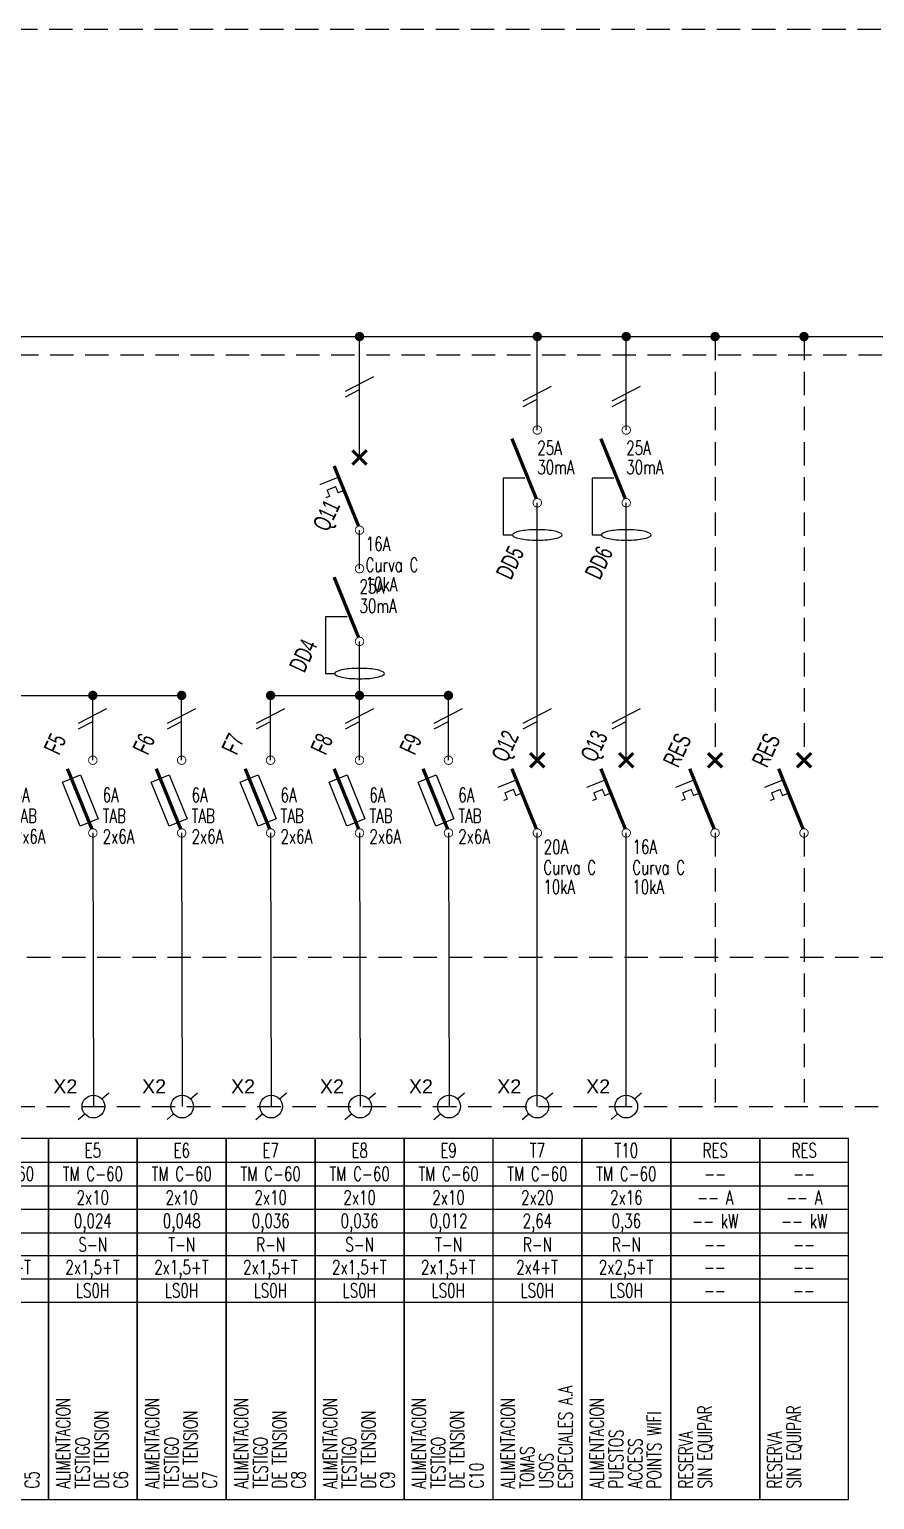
# Model space of a CAD drawing. Header units: millimetres. Extents: x 268.5 to 336.2, y -32.8 to -15.6.
# Drawn here: x 286.2 to 295.22, y -32.78 to -17.1 of the extents above; entities that cross this region are included whole.
import ezdxf
from ezdxf.enums import TextEntityAlignment as Align

# ---------------------------------------------------------------- set-up
doc = ezdxf.new("R2010")
doc.units = ezdxf.units.MM
doc.linetypes.add('HIDDEN', pattern=[0.375, 0.25, -0.125])
doc.linetypes.add('PHANTOM', pattern=[63.5, 31.75, -6.35, 6.35, -6.35, 6.35, -6.35])
for name, color, linetype in [('IE-UN-BARRAS', 14, 'Continuous'), ('IE-UN-COMANDO', 11, 'HIDDEN'), ('IE-UN-CONDUCTOR', 14, 'Continuous'), ('IE-UN-INSTRUMENTOS', 171, 'Continuous'), ('IE-UN-INTERRUPTORES', 74, 'Continuous'), ('IE-UN-PAT', 10, 'Continuous'), ('IE-UN-RECUADRO', 24, 'HIDDEN'), ('IE-UN-TEXTOS', 154, 'Continuous'), ('INSTRUMENTOS', 171, 'Continuous')]:
    doc.layers.add(name, color=color, linetype=linetype)
doc.styles.add('ARIAL', font='arial.ttf')
doc.styles.add('COTAS', font='romans.shx', dxfattribs={"width": 0.7})
doc.styles.get("Standard").update_dxf_attribs({"font": 'arial.ttf'})
doc.styles.add('UN-2016', font='romans.shx', dxfattribs={"width": 0.7, "height": 0.15})

# ---------------------------------------------------------------- blocks, each defined once
blk = doc.blocks.new('SECC-BC-FUS')
at = {"const_width": 0.00933}
for points in [[(-0.045, 0.821, 1), (0.045, 0.821, 1)], [(-0.045, 0.045, 1), (0.045, 0.045, 1)]]:
    blk.add_lwpolyline(points, format="xyb", close=True, dxfattribs=at)
blk.add_lwpolyline([(0.058, 0.197), (-0.134, 0.119), (-0.324, 0.587), (-0.132, 0.665)], close=True)
at = {"const_width": 0.0361}
blk.add_lwpolyline([(-0.01, 0.088), (-0.271, 0.73)], dxfattribs=at)
at = {"style": 'COTAS', "width": 0.75}
for tag, p in [('CAPAC', (0.102, 0.376)), ('TIPO-FUS', (0.102, 0.155)), ('CALIBRE-FUS', (0.102, -0.067)), ('RUPTURA', (0.102, -0.289))]:
    blk.add_attdef(tag, p, '', height=0.15, dxfattribs=at)
blk = doc.blocks.new('TM-DIN')
for points, const_width in [([(-0.076, 0.897), (0.076, 0.745)], 0.0333), ([(-0.076, 0.745), (0.076, 0.897)], 0.0333), ([(-0.01, 0.088), (-0.271, 0.73)], 0.0361), ([(-0.18, 0.464), (-0.229, 0.444), (-0.255, 0.509), (-0.345, 0.472), (-0.319, 0.407), (-0.36, 0.391)], 0.0125)]:
    blk.add_lwpolyline(points, dxfattribs=dict(const_width=const_width))
blk.add_lwpolyline([(-0.23, 0.608, 0.0125, 0.0125, 0), (-0.352, 0.559, 0.0624, 0, 0), (-0.431, 0.527, 0, 0, 0)], format="xyseb")
at = {"const_width": 0.00933}
blk.add_lwpolyline([(-0.045, 0.045, 1), (0.045, 0.045, 1)], format="xyb", close=True, dxfattribs=at)
at = {"style": 'UN-2016', "width": 0.7}
for tag, p in [('CAPAC', (0.068, -0.176)), ('CURVA', (0.065, -0.398)), ('CAPAC', (0.065, -0.605))]:
    blk.add_attdef(tag, p, '', height=0.15, dxfattribs=at)
blk = doc.blocks.new('BORNES')
for points in [[(0.089, 0.082), (0.164, 0.147)], [(-0.162, -0.139), (-0.092, -0.078)]]:
    blk.add_lwpolyline(points)
blk.add_circle((0, 0), 0.121)
at = {"layer": 'IE-UN-INSTRUMENTOS'}
blk.add_attdef('BORNES', (-0.428, 0.14), '', height=0.15, dxfattribs=at)
blk = doc.blocks.new('COND-1P-N')
for p, q in [((-0.302, -0.082), (0.302, 0.232)), ((-0.302, -0.201), (0, -0.043))]:
    blk.add_line(p, q)
blk = doc.blocks.new('INT-DIF')
for p, q in [((-0.363, 0.309), (-0.363, -0.298)), ((-0.132, 0.309), (-0.363, 0.309)), ((-0.363, -0.298), (-0.263, -0.298))]:
    blk.add_line(p, q)
at = {"const_width": 0.00933}
for points in [[(-0.045, 0.821, 1), (0.045, 0.821, 1)], [(-0.045, 0.045, 1), (0.045, 0.045, 1)]]:
    blk.add_lwpolyline(points, format="xyb", close=True, dxfattribs=at)
at = {"const_width": 0.0361}
blk.add_lwpolyline([(-0.01, 0.088), (-0.271, 0.73)], dxfattribs=at)
blk.add_lwpolyline([(0, -0.353, 0.021723), (0.109, -0.349, 0.030103), (0.187, -0.337, 0.065718), (0.255, -0.313, 0.282431), (0.265, -0.298, 0.282431), (0.255, -0.282, 0.065718), (0.187, -0.258, 0.030103), (0.109, -0.247, 0.021723), (0, -0.242, 0.021723), (-0.109, -0.247, 0.030103), (-0.187, -0.258, 0.065718), (-0.255, -0.282, 0.282431), (-0.265, -0.298, 0.282431), (-0.255, -0.313, 0.065718), (-0.187, -0.337, 0.030103), (-0.109, -0.349, 0.021723)], format="xyb", close=True)
at = {"style": 'UN-2016', "width": 0.7}
for tag, p in [('CAPAC', (0.106, 0.448)), ('REG', (0.106, 0.227))]:
    blk.add_attdef(tag, p, '', height=0.15, dxfattribs=at)
blk = doc.blocks.new('PLANILLA-UNI')
blk.add_lwpolyline([(-0.85, -0.422), (-0.85, -7.322), (0.85, -7.322), (0.85, -0.422)], close=True)
for points in [[(-0.85, -0.872), (0.85, -0.872)], [(-0.85, -1.322), (0.85, -1.322)], [(-0.85, -1.772), (0.85, -1.772)], [(-0.85, -2.222), (0.85, -2.222)], [(-0.85, -2.655), (0.837, -2.655)], [(-0.85, -3.101), (0.837, -3.101)], [(-0.85, -3.548), (0.837, -3.548)]]:
    blk.add_lwpolyline(points)
at = {"style": 'ARIAL', "width": 0.7}
for tag, p in [('CIRCUITO', (0, -0.647)), ('PROTECCION', (0, -1.097)), ('CALIBRE', (0, -1.547)), ('POTENCIA', (0, -1.997)), ('FASES', (0, -2.447)), ('CABLE', (-0.006, -2.878)), ('FORMACIÓN', (-0.006, -3.325))]:
    blk.add_attdef(tag, text='', height=0.25, dxfattribs=at).set_placement(p, align=Align.MIDDLE_CENTER)
for tag, p in [('FUNCION', (-0.43, -7.109)), ('DESTINO', (-0.064, -7.109)), ('DESTINO', (0.303, -7.109)), ('DESTINO', (0.669, -7.109))]:
    blk.add_attdef(tag, p, '', height=0.25, rotation=90, dxfattribs=at)

msp = doc.modelspace()

# ---------------------------------------------------------------- linework, layer by layer
at = {"layer": 'IE-UN-BARRAS'}
msp.add_lwpolyline([(269.925, -20.376), (295.675, -20.376)], dxfattribs=at)
at = {"layer": 'IE-UN-BARRAS', "ltscale": 5, "const_width": 0.05}
for points in [[(289.702, -20.376, 1), (289.752, -20.376, 1)], [(291.599, -20.376, 1), (291.649, -20.376, 1)], [(292.548, -20.376, 1), (292.598, -20.376, 1)], [(293.496, -20.376, 1), (293.546, -20.376, 1)], [(294.445, -20.376, 1), (294.495, -20.376, 1)]]:
    msp.add_lwpolyline(points, format="xyb", close=True, dxfattribs=at)
at = {"layer": 'IE-UN-COMANDO'}
msp.add_lwpolyline([(296.928, -27), (272.021, -27), (272.021, -26.018)], dxfattribs=at)
at = {"layer": 'IE-UN-CONDUCTOR'}
for points in [[(289.727, -21.666), (289.727, -20.376)], [(291.624, -21.373), (291.624, -20.376)], [(292.573, -21.373), (292.573, -20.376)], [(291.624, -24.204), (291.624, -22.149)], [(292.573, -24.204), (292.573, -22.149)], [(289.727, -22.852), (289.727, -22.441)], [(289.727, -24.204), (289.727, -23.628)], [(283.085, -24.204), (287.835, -24.204)], [(286.881, -24.895), (286.881, -24.204)], [(287.829, -24.895), (287.829, -24.204)], [(288.778, -24.895), (288.778, -24.204)], [(288.778, -24.204), (290.676, -24.204)], [(289.727, -24.895), (289.727, -24.204)], [(290.676, -24.895), (290.676, -24.204)], [(291.624, -24.895), (291.624, -24.204)], [(292.573, -24.895), (292.573, -24.204)], [(286.881, -25.671), (286.887, -28.59)], [(287.829, -25.671), (287.835, -28.59)], [(288.778, -25.671), (288.784, -28.59)], [(289.727, -25.671), (289.733, -28.59)], [(290.676, -25.671), (290.682, -28.59)], [(291.624, -28.59), (291.624, -25.671)], [(292.573, -28.59), (292.573, -25.671)]]:
    msp.add_lwpolyline(points, dxfattribs=at)
at = {"layer": 'IE-UN-CONDUCTOR', "linetype": 'HIDDEN'}
for points in [[(293.521, -20.376), (293.521, -24.895)], [(294.47, -20.376), (294.47, -24.895)], [(293.521, -25.671), (293.521, -28.591)], [(294.47, -25.671), (294.47, -28.591)]]:
    msp.add_lwpolyline(points, dxfattribs=at)
at = {"layer": 'IE-UN-CONDUCTOR', "ltscale": 5, "const_width": 0.05}
for points in [[(286.856, -24.204, 1), (286.906, -24.204, 1)], [(287.804, -24.204, 1), (287.854, -24.204, 1)], [(288.753, -24.204, 1), (288.803, -24.204, 1)], [(289.702, -24.204, 1), (289.752, -24.204, 1)], [(290.651, -24.204, 1), (290.701, -24.204, 1)]]:
    msp.add_lwpolyline(points, format="xyb", close=True, dxfattribs=at)
at = {"layer": 'IE-UN-PAT', "linetype": 'HIDDEN'}
msp.add_lwpolyline([(269.925, -20.57), (336.165, -20.57)], dxfattribs=at)
at = {"layer": 'IE-UN-RECUADRO'}
msp.add_lwpolyline([(269.136, -28.59), (336.165, -28.59), (336.165, -17.099), (269.136, -17.099), (269.136, -28.59)], dxfattribs=at)

# ---------------------------------------------------------------- block references
at = {"layer": 'IE-UN-INSTRUMENTOS'}
for p in [(286.887, -28.59), (287.835, -28.59), (288.784, -28.59), (289.733, -28.59), (290.682, -28.59), (291.624, -28.59), (292.573, -28.59)]:
    msp.add_blockref('BORNES', p, dxfattribs=at).add_auto_attribs({'BORNES': 'X2'})
at = {"layer": 'IE-UN-INTERRUPTORES', "xscale": 0.5000000000000001, "yscale": 0.5000000000000001, "zscale": 0.5000000000000001}
for p in [(289.727, -20.919), (291.624, -21.021), (292.573, -21.021), (286.881, -24.459), (287.829, -24.459), (288.778, -24.459), (289.727, -24.459), (290.676, -24.459), (291.624, -24.459), (292.573, -24.459)]:
    msp.add_blockref('COND-1P-N', p, dxfattribs=at)
at = {"layer": 'IE-UN-INTERRUPTORES'}
ref = msp.add_blockref('INT-DIF', (291.624, -22.194), dxfattribs=at)
ref.add_attrib('REG', '30mA', (291.624, -21.845), dxfattribs={"color": 154, "height": 0.15, "style": 'UN-2016', "width": 0.7})
ref.add_attrib('CAPAC', '25A', (291.624, -21.639), dxfattribs={"color": 154, "height": 0.15, "style": 'UN-2016', "width": 0.7})
ref = msp.add_blockref('INT-DIF', (292.573, -22.194), dxfattribs=at)
ref.add_attrib('REG', '30mA', (292.573, -21.845), dxfattribs={"color": 154, "height": 0.15, "style": 'UN-2016', "width": 0.7})
ref.add_attrib('CAPAC', '25A', (292.573, -21.639), dxfattribs={"color": 154, "height": 0.15, "style": 'UN-2016', "width": 0.7})
ref = msp.add_blockref('TM-DIN', (289.727, -22.486), dxfattribs=at)
ref.add_attrib('CURVA', 'Curva C', (289.792, -22.885), dxfattribs={"layer": 'IE-UN-TEXTOS', "height": 0.15, "style": 'UN-2016', "width": 0.7})
ref.add_attrib('CAPAC', '16A', (289.794, -22.663), dxfattribs={"layer": 'IE-UN-TEXTOS', "height": 0.15, "style": 'UN-2016', "width": 0.7})
ref.add_attrib('CAPAC', '10kA', (289.792, -23.092), dxfattribs={"layer": 'IE-UN-TEXTOS', "height": 0.15, "style": 'UN-2016', "width": 0.7})
ref = msp.add_blockref('INT-DIF', (289.727, -23.673), dxfattribs=at)
ref.add_attrib('REG', '30mA', (289.727, -23.324), dxfattribs={"color": 154, "height": 0.15, "style": 'UN-2016', "width": 0.7})
ref.add_attrib('CAPAC', '25A', (289.727, -23.118), dxfattribs={"color": 154, "height": 0.15, "style": 'UN-2016', "width": 0.7})
ref = msp.add_blockref('SECC-BC-FUS', (285.932, -25.716), dxfattribs=at)
ref.add_attrib('CALIBRE-FUS', '2x6A', (286.037, -25.784), dxfattribs={"color": 154, "height": 0.15, "style": 'UN-2016', "width": 0.7})
ref.add_attrib('TIPO-FUS', 'TAB', (286.037, -25.562), dxfattribs={"color": 154, "height": 0.15, "style": 'UN-2016', "width": 0.7})
ref.add_attrib('CAPAC', '6A', (286.037, -25.341), dxfattribs={"color": 154, "height": 0.15, "style": 'UN-2016', "width": 0.7})
ref = msp.add_blockref('SECC-BC-FUS', (286.881, -25.716), dxfattribs=at)
ref.add_attrib('CALIBRE-FUS', '2x6A', (286.986, -25.784), dxfattribs={"color": 154, "height": 0.15, "style": 'UN-2016', "width": 0.7})
ref.add_attrib('TIPO-FUS', 'TAB', (286.986, -25.562), dxfattribs={"color": 154, "height": 0.15, "style": 'UN-2016', "width": 0.7})
ref.add_attrib('CAPAC', '6A', (286.986, -25.341), dxfattribs={"color": 154, "height": 0.15, "style": 'UN-2016', "width": 0.7})
ref = msp.add_blockref('SECC-BC-FUS', (287.829, -25.716), dxfattribs=at)
ref.add_attrib('CALIBRE-FUS', '2x6A', (287.935, -25.784), dxfattribs={"color": 154, "height": 0.15, "style": 'UN-2016', "width": 0.7})
ref.add_attrib('TIPO-FUS', 'TAB', (287.935, -25.562), dxfattribs={"color": 154, "height": 0.15, "style": 'UN-2016', "width": 0.7})
ref.add_attrib('CAPAC', '6A', (287.935, -25.341), dxfattribs={"color": 154, "height": 0.15, "style": 'UN-2016', "width": 0.7})
ref = msp.add_blockref('SECC-BC-FUS', (288.778, -25.716), dxfattribs=at)
ref.add_attrib('CALIBRE-FUS', '2x6A', (288.884, -25.784), dxfattribs={"color": 154, "height": 0.15, "style": 'UN-2016', "width": 0.7})
ref.add_attrib('TIPO-FUS', 'TAB', (288.884, -25.562), dxfattribs={"color": 154, "height": 0.15, "style": 'UN-2016', "width": 0.7})
ref.add_attrib('CAPAC', '6A', (288.884, -25.341), dxfattribs={"color": 154, "height": 0.15, "style": 'UN-2016', "width": 0.7})
ref = msp.add_blockref('SECC-BC-FUS', (289.727, -25.716), dxfattribs=at)
ref.add_attrib('CALIBRE-FUS', '2x6A', (289.832, -25.784), dxfattribs={"color": 154, "height": 0.15, "style": 'UN-2016', "width": 0.7})
ref.add_attrib('TIPO-FUS', 'TAB', (289.832, -25.562), dxfattribs={"color": 154, "height": 0.15, "style": 'UN-2016', "width": 0.7})
ref.add_attrib('CAPAC', '6A', (289.832, -25.341), dxfattribs={"color": 154, "height": 0.15, "style": 'UN-2016', "width": 0.7})
ref = msp.add_blockref('SECC-BC-FUS', (290.676, -25.716), dxfattribs=at)
ref.add_attrib('CALIBRE-FUS', '2x6A', (290.781, -25.784), dxfattribs={"color": 154, "height": 0.15, "style": 'UN-2016', "width": 0.7})
ref.add_attrib('TIPO-FUS', 'TAB', (290.781, -25.562), dxfattribs={"color": 154, "height": 0.15, "style": 'UN-2016', "width": 0.7})
ref.add_attrib('CAPAC', '6A', (290.781, -25.341), dxfattribs={"color": 154, "height": 0.15, "style": 'UN-2016', "width": 0.7})
ref = msp.add_blockref('TM-DIN', (291.624, -25.716), dxfattribs=at)
ref.add_attrib('CURVA', 'Curva C', (291.689, -26.114), dxfattribs={"layer": 'IE-UN-TEXTOS', "height": 0.15, "style": 'UN-2016', "width": 0.7})
ref.add_attrib('CAPAC', '20A', (291.692, -25.893), dxfattribs={"layer": 'IE-UN-TEXTOS', "height": 0.15, "style": 'UN-2016', "width": 0.7})
ref.add_attrib('CAPAC', '10kA', (291.689, -26.321), dxfattribs={"layer": 'IE-UN-TEXTOS', "height": 0.15, "style": 'UN-2016', "width": 0.7})
ref = msp.add_blockref('TM-DIN', (292.573, -25.716), dxfattribs=at)
ref.add_attrib('CURVA', 'Curva C', (292.638, -26.114), dxfattribs={"layer": 'IE-UN-TEXTOS', "height": 0.15, "style": 'UN-2016', "width": 0.7})
ref.add_attrib('CAPAC', '16A', (292.64, -25.893), dxfattribs={"layer": 'IE-UN-TEXTOS', "height": 0.15, "style": 'UN-2016', "width": 0.7})
ref.add_attrib('CAPAC', '10kA', (292.638, -26.321), dxfattribs={"layer": 'IE-UN-TEXTOS', "height": 0.15, "style": 'UN-2016', "width": 0.7})
for p in [(293.521, -25.716), (294.47, -25.716)]:
    msp.add_blockref('TM-DIN', p, dxfattribs=at)
at = {"layer": 'IE-UN-TEXTOS'}
ref = msp.add_blockref('PLANILLA-UNI', (285.933, -28.696), dxfattribs=dict(at, xscale=0.5581000000000002, yscale=0.5581000000000002, zscale=0.5581000000000002))
ref.add_attrib('CIRCUITO', 'E4', dxfattribs={"height": 0.15, "style": 'COTAS', "width": 0.7}).set_placement((285.933, -29.057), align=Align.MIDDLE_CENTER)
ref.add_attrib('PROTECCION', 'TM C-60', dxfattribs={"height": 0.15, "style": 'COTAS', "width": 0.7}).set_placement((285.933, -29.308), align=Align.MIDDLE_CENTER)
ref.add_attrib('CALIBRE', '2x10', dxfattribs={"height": 0.15, "style": 'COTAS', "width": 0.7}).set_placement((285.933, -29.559), align=Align.MIDDLE_CENTER)
ref.add_attrib('POTENCIA', '0,06', dxfattribs={"height": 0.15, "style": 'COTAS', "width": 0.7}).set_placement((285.933, -29.81), align=Align.MIDDLE_CENTER)
ref.add_attrib('FASES', 'R-N', dxfattribs={"height": 0.15, "style": 'COTAS', "width": 0.7}).set_placement((285.933, -30.062), align=Align.MIDDLE_CENTER)
ref.add_attrib('CABLE', '2x1,5+T', dxfattribs={"height": 0.15, "style": 'COTAS', "width": 0.7}).set_placement((285.93, -30.302), align=Align.MIDDLE_CENTER)
ref.add_attrib('FORMACIÓN', 'LS0H', dxfattribs={"height": 0.15, "style": 'COTAS', "width": 0.7}).set_placement((285.93, -30.552), align=Align.MIDDLE_CENTER)
ref.add_attrib('FUNCION', 'ALIMENTACION', (285.693, -32.664), dxfattribs={"height": 0.15, "rotation": 90, "style": 'COTAS', "width": 0.7})
ref.add_attrib('DESTINO', 'TESTIGO', (285.898, -32.664), dxfattribs={"height": 0.15, "rotation": 90, "style": 'COTAS', "width": 0.7})
ref.add_attrib('DESTINO', 'DE TENSION', (286.102, -32.664), dxfattribs={"height": 0.15, "rotation": 90, "style": 'COTAS', "width": 0.7})
ref.add_attrib('DESTINO', 'C5', (286.307, -32.664), dxfattribs={"height": 0.15, "rotation": 90, "style": 'COTAS', "width": 0.7})
ref = msp.add_blockref('PLANILLA-UNI', (286.881, -28.696), dxfattribs=dict(at, xscale=0.5581000000000002, yscale=0.5581000000000002, zscale=0.5581000000000002))
ref.add_attrib('CIRCUITO', 'E5', dxfattribs={"height": 0.15, "style": 'COTAS', "width": 0.7}).set_placement((286.881, -29.057), align=Align.MIDDLE_CENTER)
ref.add_attrib('PROTECCION', 'TM C-60', dxfattribs={"height": 0.15, "style": 'COTAS', "width": 0.7}).set_placement((286.881, -29.308), align=Align.MIDDLE_CENTER)
ref.add_attrib('CALIBRE', '2x10', dxfattribs={"height": 0.15, "style": 'COTAS', "width": 0.7}).set_placement((286.881, -29.559), align=Align.MIDDLE_CENTER)
ref.add_attrib('POTENCIA', '0,024', dxfattribs={"height": 0.15, "style": 'COTAS', "width": 0.7}).set_placement((286.881, -29.81), align=Align.MIDDLE_CENTER)
ref.add_attrib('FASES', 'S-N', dxfattribs={"height": 0.15, "style": 'COTAS', "width": 0.7}).set_placement((286.881, -30.062), align=Align.MIDDLE_CENTER)
ref.add_attrib('CABLE', '2x1,5+T', dxfattribs={"height": 0.15, "style": 'COTAS', "width": 0.7}).set_placement((286.878, -30.302), align=Align.MIDDLE_CENTER)
ref.add_attrib('FORMACIÓN', 'LS0H', dxfattribs={"height": 0.15, "style": 'COTAS', "width": 0.7}).set_placement((286.878, -30.552), align=Align.MIDDLE_CENTER)
ref.add_attrib('FUNCION', 'ALIMENTACION', (286.641, -32.664), dxfattribs={"height": 0.15, "rotation": 90, "style": 'COTAS', "width": 0.7})
ref.add_attrib('DESTINO', 'TESTIGO', (286.846, -32.664), dxfattribs={"height": 0.15, "rotation": 90, "style": 'COTAS', "width": 0.7})
ref.add_attrib('DESTINO', 'DE TENSION', (287.05, -32.664), dxfattribs={"height": 0.15, "rotation": 90, "style": 'COTAS', "width": 0.7})
ref.add_attrib('DESTINO', 'C6', (287.255, -32.664), dxfattribs={"height": 0.15, "rotation": 90, "style": 'COTAS', "width": 0.7})
ref = msp.add_blockref('PLANILLA-UNI', (287.83, -28.696), dxfattribs=dict(at, xscale=0.5581000000000002, yscale=0.5581000000000002, zscale=0.5581000000000002))
ref.add_attrib('CIRCUITO', 'E6', dxfattribs={"height": 0.15, "style": 'COTAS', "width": 0.7}).set_placement((287.83, -29.057), align=Align.MIDDLE_CENTER)
ref.add_attrib('PROTECCION', 'TM C-60', dxfattribs={"height": 0.15, "style": 'COTAS', "width": 0.7}).set_placement((287.83, -29.308), align=Align.MIDDLE_CENTER)
ref.add_attrib('CALIBRE', '2x10', dxfattribs={"height": 0.15, "style": 'COTAS', "width": 0.7}).set_placement((287.83, -29.559), align=Align.MIDDLE_CENTER)
ref.add_attrib('POTENCIA', '0,048', dxfattribs={"height": 0.15, "style": 'COTAS', "width": 0.7}).set_placement((287.83, -29.81), align=Align.MIDDLE_CENTER)
ref.add_attrib('FASES', 'T-N', dxfattribs={"height": 0.15, "style": 'COTAS', "width": 0.7}).set_placement((287.83, -30.062), align=Align.MIDDLE_CENTER)
ref.add_attrib('CABLE', '2x1,5+T', dxfattribs={"height": 0.15, "style": 'COTAS', "width": 0.7}).set_placement((287.827, -30.302), align=Align.MIDDLE_CENTER)
ref.add_attrib('FORMACIÓN', 'LS0H', dxfattribs={"height": 0.15, "style": 'COTAS', "width": 0.7}).set_placement((287.827, -30.552), align=Align.MIDDLE_CENTER)
ref.add_attrib('FUNCION', 'ALIMENTACION', (287.59, -32.664), dxfattribs={"height": 0.15, "rotation": 90, "style": 'COTAS', "width": 0.7})
ref.add_attrib('DESTINO', 'TESTIGO', (287.795, -32.664), dxfattribs={"height": 0.15, "rotation": 90, "style": 'COTAS', "width": 0.7})
ref.add_attrib('DESTINO', 'DE TENSION', (287.999, -32.664), dxfattribs={"height": 0.15, "rotation": 90, "style": 'COTAS', "width": 0.7})
ref.add_attrib('DESTINO', 'C7', (288.204, -32.664), dxfattribs={"height": 0.15, "rotation": 90, "style": 'COTAS', "width": 0.7})
ref = msp.add_blockref('PLANILLA-UNI', (288.779, -28.696), dxfattribs=dict(at, xscale=0.5581000000000002, yscale=0.5581000000000002, zscale=0.5581000000000002))
ref.add_attrib('CIRCUITO', 'E7', dxfattribs={"height": 0.15, "style": 'COTAS', "width": 0.7}).set_placement((288.779, -29.057), align=Align.MIDDLE_CENTER)
ref.add_attrib('PROTECCION', 'TM C-60', dxfattribs={"height": 0.15, "style": 'COTAS', "width": 0.7}).set_placement((288.779, -29.308), align=Align.MIDDLE_CENTER)
ref.add_attrib('CALIBRE', '2x10', dxfattribs={"height": 0.15, "style": 'COTAS', "width": 0.7}).set_placement((288.779, -29.559), align=Align.MIDDLE_CENTER)
ref.add_attrib('POTENCIA', '0,036', dxfattribs={"height": 0.15, "style": 'COTAS', "width": 0.7}).set_placement((288.779, -29.81), align=Align.MIDDLE_CENTER)
ref.add_attrib('FASES', 'R-N', dxfattribs={"height": 0.15, "style": 'COTAS', "width": 0.7}).set_placement((288.779, -30.062), align=Align.MIDDLE_CENTER)
ref.add_attrib('CABLE', '2x1,5+T', dxfattribs={"height": 0.15, "style": 'COTAS', "width": 0.7}).set_placement((288.775, -30.302), align=Align.MIDDLE_CENTER)
ref.add_attrib('FORMACIÓN', 'LS0H', dxfattribs={"height": 0.15, "style": 'COTAS', "width": 0.7}).set_placement((288.775, -30.552), align=Align.MIDDLE_CENTER)
ref.add_attrib('FUNCION', 'ALIMENTACION', (288.539, -32.664), dxfattribs={"height": 0.15, "rotation": 90, "style": 'COTAS', "width": 0.7})
ref.add_attrib('DESTINO', 'TESTIGO', (288.744, -32.664), dxfattribs={"height": 0.15, "rotation": 90, "style": 'COTAS', "width": 0.7})
ref.add_attrib('DESTINO', 'DE TENSION', (288.948, -32.664), dxfattribs={"height": 0.15, "rotation": 90, "style": 'COTAS', "width": 0.7})
ref.add_attrib('DESTINO', 'C8', (289.152, -32.664), dxfattribs={"height": 0.15, "rotation": 90, "style": 'COTAS', "width": 0.7})
ref = msp.add_blockref('PLANILLA-UNI', (289.728, -28.696), dxfattribs=dict(at, xscale=0.5581000000000002, yscale=0.5581000000000002, zscale=0.5581000000000002))
ref.add_attrib('CIRCUITO', 'E8', dxfattribs={"height": 0.15, "style": 'COTAS', "width": 0.7}).set_placement((289.728, -29.057), align=Align.MIDDLE_CENTER)
ref.add_attrib('PROTECCION', 'TM C-60', dxfattribs={"height": 0.15, "style": 'COTAS', "width": 0.7}).set_placement((289.728, -29.308), align=Align.MIDDLE_CENTER)
ref.add_attrib('CALIBRE', '2x10', dxfattribs={"height": 0.15, "style": 'COTAS', "width": 0.7}).set_placement((289.728, -29.559), align=Align.MIDDLE_CENTER)
ref.add_attrib('POTENCIA', '0,036', dxfattribs={"height": 0.15, "style": 'COTAS', "width": 0.7}).set_placement((289.728, -29.81), align=Align.MIDDLE_CENTER)
ref.add_attrib('FASES', 'S-N', dxfattribs={"height": 0.15, "style": 'COTAS', "width": 0.7}).set_placement((289.728, -30.062), align=Align.MIDDLE_CENTER)
ref.add_attrib('CABLE', '2x1,5+T', dxfattribs={"height": 0.15, "style": 'COTAS', "width": 0.7}).set_placement((289.724, -30.302), align=Align.MIDDLE_CENTER)
ref.add_attrib('FORMACIÓN', 'LS0H', dxfattribs={"height": 0.15, "style": 'COTAS', "width": 0.7}).set_placement((289.724, -30.552), align=Align.MIDDLE_CENTER)
ref.add_attrib('FUNCION', 'ALIMENTACION', (289.488, -32.664), dxfattribs={"height": 0.15, "rotation": 90, "style": 'COTAS', "width": 0.7})
ref.add_attrib('DESTINO', 'TESTIGO', (289.692, -32.664), dxfattribs={"height": 0.15, "rotation": 90, "style": 'COTAS', "width": 0.7})
ref.add_attrib('DESTINO', 'DE TENSION', (289.897, -32.664), dxfattribs={"height": 0.15, "rotation": 90, "style": 'COTAS', "width": 0.7})
ref.add_attrib('DESTINO', 'C9', (290.101, -32.664), dxfattribs={"height": 0.15, "rotation": 90, "style": 'COTAS', "width": 0.7})
ref = msp.add_blockref('PLANILLA-UNI', (290.677, -28.696), dxfattribs=dict(at, xscale=0.5581000000000002, yscale=0.5581000000000002, zscale=0.5581000000000002))
ref.add_attrib('CIRCUITO', 'E9', dxfattribs={"height": 0.15, "style": 'COTAS', "width": 0.7}).set_placement((290.677, -29.057), align=Align.MIDDLE_CENTER)
ref.add_attrib('PROTECCION', 'TM C-60', dxfattribs={"height": 0.15, "style": 'COTAS', "width": 0.7}).set_placement((290.677, -29.308), align=Align.MIDDLE_CENTER)
ref.add_attrib('CALIBRE', '2x10', dxfattribs={"height": 0.15, "style": 'COTAS', "width": 0.7}).set_placement((290.677, -29.559), align=Align.MIDDLE_CENTER)
ref.add_attrib('POTENCIA', '0,012', dxfattribs={"height": 0.15, "style": 'COTAS', "width": 0.7}).set_placement((290.677, -29.81), align=Align.MIDDLE_CENTER)
ref.add_attrib('FASES', 'T-N', dxfattribs={"height": 0.15, "style": 'COTAS', "width": 0.7}).set_placement((290.677, -30.062), align=Align.MIDDLE_CENTER)
ref.add_attrib('CABLE', '2x1,5+T', dxfattribs={"height": 0.15, "style": 'COTAS', "width": 0.7}).set_placement((290.673, -30.302), align=Align.MIDDLE_CENTER)
ref.add_attrib('FORMACIÓN', 'LS0H', dxfattribs={"height": 0.15, "style": 'COTAS', "width": 0.7}).set_placement((290.673, -30.552), align=Align.MIDDLE_CENTER)
ref.add_attrib('FUNCION', 'ALIMENTACION', (290.436, -32.664), dxfattribs={"height": 0.15, "rotation": 90, "style": 'COTAS', "width": 0.7})
ref.add_attrib('DESTINO', 'TESTIGO', (290.641, -32.664), dxfattribs={"height": 0.15, "rotation": 90, "style": 'COTAS', "width": 0.7})
ref.add_attrib('DESTINO', 'DE TENSION', (290.845, -32.664), dxfattribs={"height": 0.15, "rotation": 90, "style": 'COTAS', "width": 0.7})
ref.add_attrib('DESTINO', 'C10', (291.05, -32.664), dxfattribs={"height": 0.15, "rotation": 90, "style": 'COTAS', "width": 0.7})
ref = msp.add_blockref('PLANILLA-UNI', (291.625, -28.696), dxfattribs=dict(at, xscale=0.5581000000000002, yscale=0.5581000000000002, zscale=0.5581000000000002))
ref.add_attrib('CIRCUITO', 'T7', dxfattribs={"height": 0.15, "style": 'COTAS', "width": 0.7}).set_placement((291.625, -29.057), align=Align.MIDDLE_CENTER)
ref.add_attrib('PROTECCION', 'TM C-60', dxfattribs={"height": 0.15, "style": 'COTAS', "width": 0.7}).set_placement((291.625, -29.308), align=Align.MIDDLE_CENTER)
ref.add_attrib('CALIBRE', '2x20', dxfattribs={"height": 0.15, "style": 'COTAS', "width": 0.7}).set_placement((291.625, -29.559), align=Align.MIDDLE_CENTER)
ref.add_attrib('POTENCIA', '2,64', dxfattribs={"height": 0.15, "style": 'COTAS', "width": 0.7}).set_placement((291.625, -29.81), align=Align.MIDDLE_CENTER)
ref.add_attrib('FASES', 'R-N', dxfattribs={"height": 0.15, "style": 'COTAS', "width": 0.7}).set_placement((291.625, -30.062), align=Align.MIDDLE_CENTER)
ref.add_attrib('CABLE', '2x4+T', dxfattribs={"height": 0.15, "style": 'COTAS', "width": 0.7}).set_placement((291.622, -30.302), align=Align.MIDDLE_CENTER)
ref.add_attrib('FORMACIÓN', 'LS0H', dxfattribs={"height": 0.15, "style": 'COTAS', "width": 0.7}).set_placement((291.622, -30.552), align=Align.MIDDLE_CENTER)
ref.add_attrib('FUNCION', 'ALIMENTACION', (291.385, -32.664), dxfattribs={"height": 0.15, "rotation": 90, "style": 'COTAS', "width": 0.7})
ref.add_attrib('DESTINO', 'TOMAS', (291.59, -32.664), dxfattribs={"height": 0.15, "rotation": 90, "style": 'COTAS', "width": 0.7})
ref.add_attrib('DESTINO', 'USOS', (291.794, -32.664), dxfattribs={"height": 0.15, "rotation": 90, "style": 'COTAS', "width": 0.7})
ref.add_attrib('DESTINO', 'ESPECIALES A.A', (291.999, -32.664), dxfattribs={"height": 0.15, "rotation": 90, "style": 'COTAS', "width": 0.7})
ref = msp.add_blockref('PLANILLA-UNI', (292.574, -28.696), dxfattribs=dict(at, xscale=0.5581000000000002, yscale=0.5581000000000002, zscale=0.5581000000000002))
ref.add_attrib('CIRCUITO', 'T10', dxfattribs={"height": 0.15, "style": 'COTAS', "width": 0.7}).set_placement((292.574, -29.057), align=Align.MIDDLE_CENTER)
ref.add_attrib('PROTECCION', 'TM C-60', dxfattribs={"height": 0.15, "style": 'COTAS', "width": 0.7}).set_placement((292.574, -29.308), align=Align.MIDDLE_CENTER)
ref.add_attrib('CALIBRE', '2x16', dxfattribs={"height": 0.15, "style": 'COTAS', "width": 0.7}).set_placement((292.574, -29.559), align=Align.MIDDLE_CENTER)
ref.add_attrib('POTENCIA', '0,36', dxfattribs={"height": 0.15, "style": 'COTAS', "width": 0.7}).set_placement((292.574, -29.81), align=Align.MIDDLE_CENTER)
ref.add_attrib('FASES', 'R-N', dxfattribs={"height": 0.15, "style": 'COTAS', "width": 0.7}).set_placement((292.574, -30.062), align=Align.MIDDLE_CENTER)
ref.add_attrib('CABLE', '2x2,5+T', dxfattribs={"height": 0.15, "style": 'COTAS', "width": 0.7}).set_placement((292.571, -30.302), align=Align.MIDDLE_CENTER)
ref.add_attrib('FORMACIÓN', 'LS0H', dxfattribs={"height": 0.15, "style": 'COTAS', "width": 0.7}).set_placement((292.571, -30.552), align=Align.MIDDLE_CENTER)
ref.add_attrib('FUNCION', 'ALIMENTACION', (292.334, -32.664), dxfattribs={"height": 0.15, "rotation": 90, "style": 'COTAS', "width": 0.7})
ref.add_attrib('DESTINO', 'PUESTOS', (292.539, -32.664), dxfattribs={"height": 0.15, "rotation": 90, "style": 'COTAS', "width": 0.7})
ref.add_attrib('DESTINO', 'ACCESS', (292.743, -32.664), dxfattribs={"height": 0.15, "rotation": 90, "style": 'COTAS', "width": 0.7})
ref.add_attrib('DESTINO', 'POINTS WIFI', (292.947, -32.664), dxfattribs={"height": 0.15, "rotation": 90, "style": 'COTAS', "width": 0.7})
ref = msp.add_blockref('PLANILLA-UNI', (293.523, -28.696), dxfattribs=dict(at, xscale=0.5581281457874344, yscale=0.5581281457874344, zscale=0.5581281457874344))
ref.add_attrib('FASES', '--', dxfattribs={"height": 0.15, "style": 'COTAS', "width": 0.7}).set_placement((293.523, -30.062), align=Align.MIDDLE_CENTER)
ref.add_attrib('CIRCUITO', 'RES', dxfattribs={"height": 0.15, "style": 'COTAS', "width": 0.7}).set_placement((293.523, -29.057), align=Align.MIDDLE_CENTER)
ref.add_attrib('PROTECCION', '--', dxfattribs={"height": 0.15, "style": 'COTAS', "width": 0.7}).set_placement((293.523, -29.308), align=Align.MIDDLE_CENTER)
ref.add_attrib('CALIBRE', '-- A', dxfattribs={"height": 0.15, "style": 'COTAS', "width": 0.7}).set_placement((293.523, -29.559), align=Align.MIDDLE_CENTER)
ref.add_attrib('POTENCIA', '-- kW', dxfattribs={"height": 0.15, "style": 'COTAS', "width": 0.7}).set_placement((293.523, -29.811), align=Align.MIDDLE_CENTER)
ref.add_attrib('CABLE', '--', dxfattribs={"height": 0.15, "style": 'COTAS', "width": 0.7}).set_placement((293.519, -30.302), align=Align.MIDDLE_CENTER)
ref.add_attrib('FORMACIÓN', '--', dxfattribs={"height": 0.15, "style": 'COTAS', "width": 0.7}).set_placement((293.519, -30.552), align=Align.MIDDLE_CENTER)
ref.add_attrib('FUNCION', 'RESERVA', (293.283, -32.664), dxfattribs={"height": 0.15, "rotation": 90, "style": 'COTAS', "width": 0.7})
ref.add_attrib('DESTINO', 'SIN EQUIPAR', (293.487, -32.664), dxfattribs={"height": 0.15, "rotation": 90, "style": 'COTAS', "width": 0.7})
ref = msp.add_blockref('PLANILLA-UNI', (294.472, -28.696), dxfattribs=dict(at, xscale=0.5581281457874344, yscale=0.5581281457874344, zscale=0.5581281457874344))
ref.add_attrib('FASES', '--', dxfattribs={"height": 0.15, "style": 'COTAS', "width": 0.7}).set_placement((294.472, -30.062), align=Align.MIDDLE_CENTER)
ref.add_attrib('CIRCUITO', 'RES', dxfattribs={"height": 0.15, "style": 'COTAS', "width": 0.7}).set_placement((294.472, -29.057), align=Align.MIDDLE_CENTER)
ref.add_attrib('PROTECCION', '--', dxfattribs={"height": 0.15, "style": 'COTAS', "width": 0.7}).set_placement((294.472, -29.308), align=Align.MIDDLE_CENTER)
ref.add_attrib('CALIBRE', '-- A', dxfattribs={"height": 0.15, "style": 'COTAS', "width": 0.7}).set_placement((294.472, -29.559), align=Align.MIDDLE_CENTER)
ref.add_attrib('POTENCIA', '-- kW', dxfattribs={"height": 0.15, "style": 'COTAS', "width": 0.7}).set_placement((294.472, -29.811), align=Align.MIDDLE_CENTER)
ref.add_attrib('CABLE', '--', dxfattribs={"height": 0.15, "style": 'COTAS', "width": 0.7}).set_placement((294.468, -30.302), align=Align.MIDDLE_CENTER)
ref.add_attrib('FORMACIÓN', '--', dxfattribs={"height": 0.15, "style": 'COTAS', "width": 0.7}).set_placement((294.468, -30.552), align=Align.MIDDLE_CENTER)
ref.add_attrib('FUNCION', 'RESERVA', (294.232, -32.664), dxfattribs={"height": 0.15, "rotation": 90, "style": 'COTAS', "width": 0.7})
ref.add_attrib('DESTINO', 'SIN EQUIPAR', (294.436, -32.664), dxfattribs={"height": 0.15, "rotation": 90, "style": 'COTAS', "width": 0.7})

# ---------------------------------------------------------------- texts
at = {"layer": 'INSTRUMENTOS', "linetype": 'PHANTOM', "width": 0.65}
for s, rotation, p in [('Q11', 425, (289.39, -22.469)), ('DD5', 65, (291.345, -22.982)), ('DD6', 65, (292.293, -22.982)), ('DD4', 425, (289.138, -23.973)), ('F5', 425, (286.52, -24.851)), ('F6', 425, (287.468, -24.851)), ('F7', 425, (288.417, -24.851)), ('F8', 425, (289.366, -24.851)), ('F9', 425, (290.315, -24.851)), ('Q12', 425, (291.297, -24.93)), ('Q13', 425, (292.246, -24.93)), ('RES', 425, (293.127, -24.986)), ('RES', 425, (294.076, -24.986))]:
    msp.add_text(s, height=0.1877, rotation=rotation, dxfattribs=at).set_placement(p)

doc.saveas('drawing.dxf')
